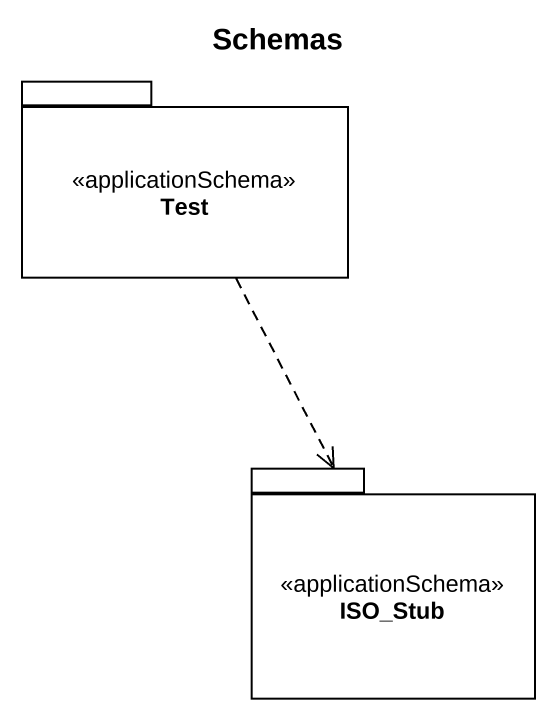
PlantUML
@startuml
title Schemas
package Test <<applicationSchema>> {
}
package ISO_Stub <<applicationSchema>> {
}
Test ..> ISO_Stub
@enduml
